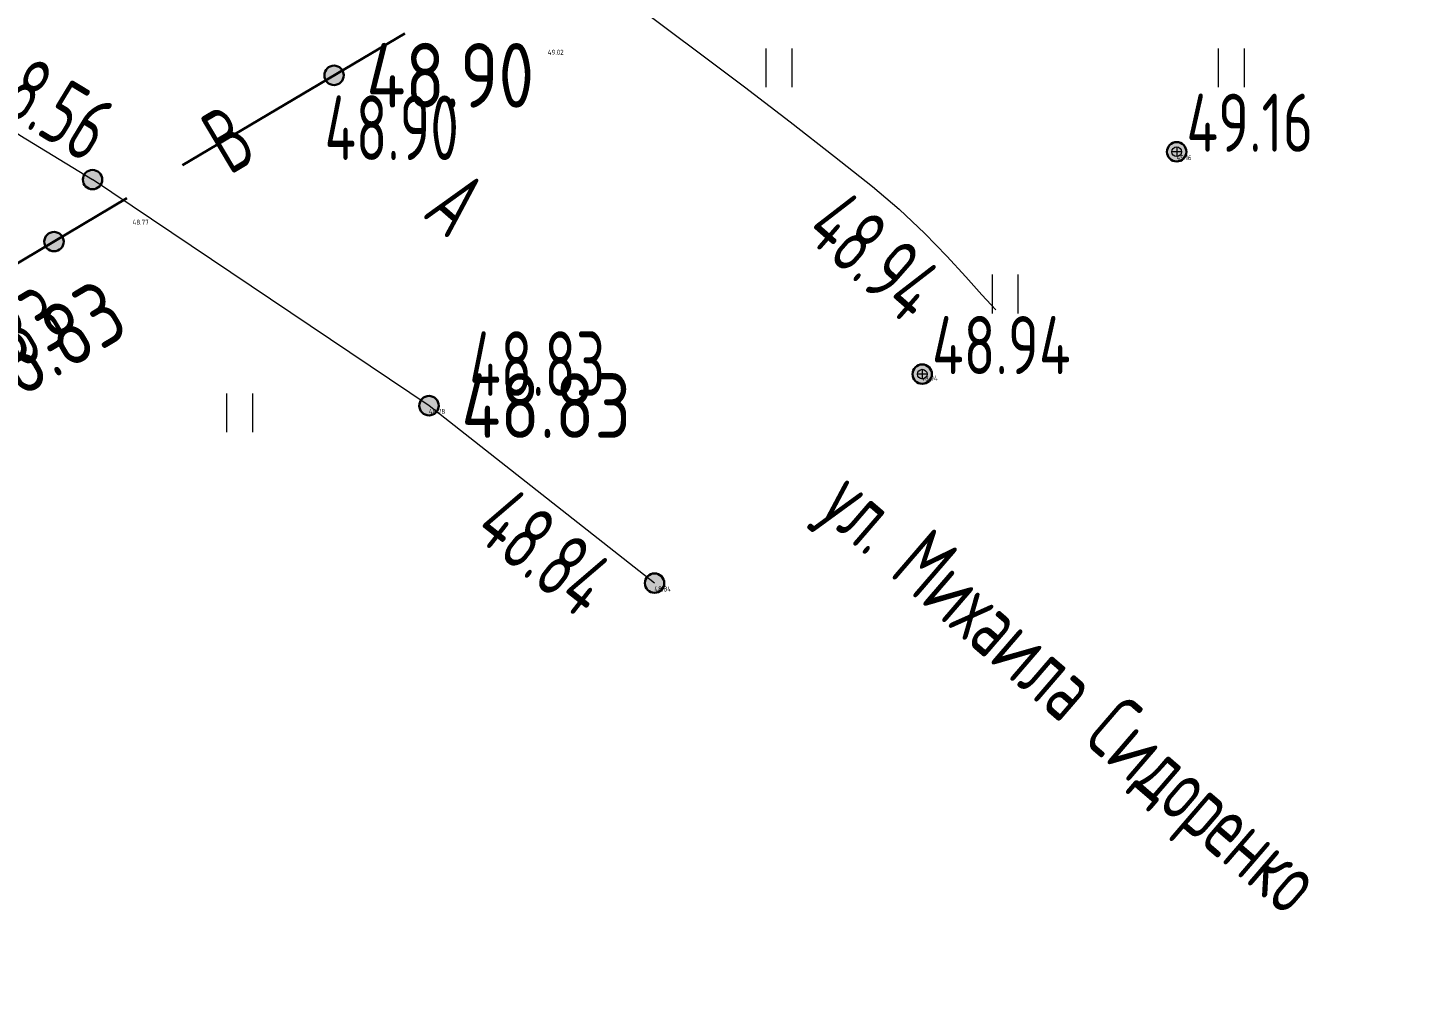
# Model space of a CAD drawing. Extents: x 1098675 to 1099684, y 381052 to 381453.
# Drawn here: x 1099243.87 to 1099265.27, y 381104.39 to 381119.42 of the extents above; entities that cross this region are included whole.
import ezdxf
from ezdxf.enums import TextEntityAlignment as Align

# ---------------------------------------------------------------- set-up
doc = ezdxf.new("R2010")
doc.units = 0
doc.header["$MEASUREMENT"] = 0
doc.linetypes.add('500_122_1_1', pattern=[10, 8, -2])
doc.layers.add('С_ВЫСОТА', color=252, linetype='CONTINUOUS')
doc.layers.add('Съемка', color=253, linetype='CONTINUOUS', lineweight=20)
doc.styles.add('D431', font='GOST2304A.ttf', dxfattribs={"height": 0.8})
doc.styles.add('TOPO_D431', font='GOST2304A.ttf')
doc.styles.add('ГОСТ', font='GOST2304A.ttf', dxfattribs={"height": 2.5})

# ---------------------------------------------------------------- blocks, each defined once
blk = doc.blocks.new('Съемка')
at = {"layer": 'Съемка', "linetype": 'Continuous', "lineweight": -2}
h = blk.add_hatch(color=8, dxfattribs=at)
h.dxf.hatch_style = 1
edge = h.paths.add_edge_path()
edge.add_arc((1099248.61, 381118.686), 0.15, 0, 360)
h = blk.add_hatch(color=8, dxfattribs=at)
h.dxf.hatch_style = 1
edge = h.paths.add_edge_path()
edge.add_arc((1099248.61, 381118.686), 0.15, 0, 360)
h = blk.add_hatch(color=8, dxfattribs=at)
h.dxf.hatch_style = 1
edge = h.paths.add_edge_path()
edge.add_arc((1099261.651, 381117.502), 0.15, 0, 360)
h = blk.add_hatch(color=8, dxfattribs=at)
h.dxf.hatch_style = 1
edge = h.paths.add_edge_path()
edge.add_arc((1099244.872, 381117.071), 0.15, 0, 360)
h = blk.add_hatch(color=8, dxfattribs=at)
h.dxf.hatch_style = 1
edge = h.paths.add_edge_path()
edge.add_arc((1099244.276, 381116.111), 0.15, 0, 360)
h = blk.add_hatch(color=8, dxfattribs=at)
h.dxf.hatch_style = 1
edge = h.paths.add_edge_path()
edge.add_arc((1099244.276, 381116.111), 0.15, 0, 360)
h = blk.add_hatch(color=8, dxfattribs=at)
h.dxf.hatch_style = 1
edge = h.paths.add_edge_path()
edge.add_arc((1099257.713, 381114.059), 0.15, 0, 360)
h = blk.add_hatch(color=8, dxfattribs=at)
h.dxf.hatch_style = 1
edge = h.paths.add_edge_path()
edge.add_arc((1099257.713, 381114.059), 0.15, 0, 360)
h = blk.add_hatch(color=8, dxfattribs=at)
h.dxf.hatch_style = 1
edge = h.paths.add_edge_path()
edge.add_arc((1099250.08, 381113.571), 0.15, 0, 360)
h = blk.add_hatch(color=8, dxfattribs=at)
h.dxf.hatch_style = 1
edge = h.paths.add_edge_path()
edge.add_arc((1099250.08, 381113.571), 0.15, 0, 360)
h = blk.add_hatch(color=8, dxfattribs=at)
h.dxf.hatch_style = 1
edge = h.paths.add_edge_path()
edge.add_arc((1099253.57, 381110.823), 0.15, 0, 360)
h = blk.add_hatch(color=8, dxfattribs=at)
h.dxf.hatch_style = 1
edge = h.paths.add_edge_path()
edge.add_arc((1099253.57, 381110.823), 0.15, 0, 360)
at = {"layer": 'Съемка', "color": 8, "linetype": '500_122_1_1', "lineweight": 40, "ltscale": 0.5, "flags": 128}
blk.add_lwpolyline([(1099173.186, 381073.881), (1099264.655, 381128.217), (1099249.551, 381151.239), (1099313.303, 381191.893)], dxfattribs=at)
at = {"layer": 'Съемка', "color": 8, "ltscale": 0.5, "flags": 128}
blk.add_lwpolyline([(1099253.442, 381119.649), (1099253.772, 381119.403), (1099254.303, 381119.005), (1099254.96, 381118.507), (1099255.669, 381117.964), (1099256.354, 381117.431), (1099256.942, 381116.962), (1099257.358, 381116.611), (1099257.754, 381116.237), (1099258.095, 381115.887), (1099258.387, 381115.568), (1099258.638, 381115.288), (1099258.852, 381115.055)], dxfattribs=at)
at = {"layer": 'Съемка', "color": 8, "linetype": 'Continuous', "ltscale": 0.5}
blk.add_lwpolyline([(1099131.642, 381056.379), (1099145.207, 381064.878), (1099163.832, 381076.541), (1099173.033, 381082.31), (1099187.432, 381091.334), (1099203.339, 381101.205), (1099220.116, 381111.642), (1099221.722, 381112.495), (1099234.298, 381120.473, -0.104791), (1099236.475, 381120.949, -0.047521), (1099238.833, 381120.281, -0.029361), (1099241.436, 381119.128, -0.031396), (1099243.749, 381117.758), (1099244.872, 381117.071)], format="xyb", dxfattribs=at)
at = {"layer": 'Съемка', "color": 8, "linetype": 'Continuous', "lineweight": 20}
for points in [[(1099255.3, 381118.5), (1099255.3, 381119.1)], [(1099255.7, 381118.5), (1099255.7, 381119.1)], [(1099262.3, 381118.5), (1099262.3, 381119.1)], [(1099262.7, 381118.5), (1099262.7, 381119.1)], [(1099258.8, 381115), (1099258.8, 381115.6)], [(1099259.2, 381115), (1099259.2, 381115.6)], [(1099246.953, 381113.159), (1099246.953, 381113.759)], [(1099247.353, 381113.159), (1099247.353, 381113.759)]]:
    blk.add_lwpolyline(points, dxfattribs=at)
at = {"layer": 'Съемка', "color": 8, "linetype": 'Continuous'}
for points in [[(1099261.726, 381117.502), (1099261.576, 381117.502)], [(1099261.726, 381117.502), (1099261.576, 381117.502)], [(1099261.651, 381117.577), (1099261.651, 381117.427)], [(1099261.651, 381117.577), (1099261.651, 381117.427)]]:
    blk.add_lwpolyline(points, dxfattribs=at)
at = {"layer": 'Съемка', "color": 8, "linetype": 'Continuous', "lineweight": 20, "flags": 128}
blk.add_lwpolyline([(1099244.722, 381117.071, 1), (1099245.022, 381117.071, 1)], format="xyb", close=True, dxfattribs=at)
at = {"layer": 'Съемка', "color": 8, "linetype": 'Continuous', "ltscale": 0.5}
blk.add_lwpolyline([(1099253.57, 381110.823), (1099250.08, 381113.571), (1099244.872, 381117.071)], dxfattribs=at)
at = {"layer": 'Съемка', "linetype": 'Continuous'}
for points in [[(1099257.788, 381114.059), (1099257.638, 381114.059)], [(1099257.788, 381114.059), (1099257.638, 381114.059)], [(1099257.713, 381114.134), (1099257.713, 381113.984)], [(1099257.713, 381114.134), (1099257.713, 381113.984)]]:
    blk.add_lwpolyline(points, dxfattribs=at)
at = {"layer": 'Съемка', "color": 8, "linetype": 'Continuous', "lineweight": -2}
for centre in [(1099248.61, 381118.686), (1099248.61, 381118.686), (1099261.651, 381117.502), (1099244.872, 381117.071), (1099244.276, 381116.111), (1099244.276, 381116.111), (1099257.713, 381114.059), (1099257.713, 381114.059), (1099250.08, 381113.571), (1099250.08, 381113.571), (1099253.57, 381110.823), (1099253.57, 381110.823)]:
    blk.add_circle(centre, 0.15, dxfattribs=at)
at = {"layer": 'Съемка', "color": 8, "linetype": 'Continuous'}
blk.add_circle((1099261.651, 381117.502), 0.075, dxfattribs=at)
blk.add_circle((1099261.651, 381117.502), 0.075, dxfattribs=at)
at = {"layer": 'Съемка', "linetype": 'Continuous'}
blk.add_circle((1099257.713, 381114.059), 0.075, dxfattribs=at)
blk.add_circle((1099257.713, 381114.059), 0.075, dxfattribs=at)
at = {"layer": 'Съемка', "color": 8, "linetype": 'Continuous', "lineweight": 15, "ltscale": 0.5, "style": 'ГОСТ', "width": 0.8}
blk.add_text('48.56', height=1, rotation=328.7546, dxfattribs=at).set_placement((1099242.984, 381118.398))
at = {"layer": 'Съемка', "color": 8, "linetype": 'Continuous', "lineweight": 30, "style": 'ГОСТ'}
for s, p in [('48.90', (1099249.11, 381118.186)), ('48.83', (1099250.58, 381113.071))]:
    blk.add_text(s, height=1, dxfattribs=at).set_placement(p)
at = {"layer": 'Съемка', "color": 8, "lineweight": 30, "style": 'ГОСТ', "width": 0.8}
for s, p in [('48.90', (1099248.464, 381117.374)), ('48.83', (1099250.705, 381113.721))]:
    blk.add_text(s, height=1, dxfattribs=at).set_placement(p)
at = {"layer": 'Съемка', "color": 8, "linetype": 'Continuous', "style": 'D431', "width": 0.9}
for s, p in [('49.16', (1099261.801, 381117.502)), ('48.94', (1099257.863, 381114.059)), ('48.94', (1099257.863, 381114.059))]:
    blk.add_text(s, height=0.9, dxfattribs=at).set_placement(p)
at = {"layer": 'Съемка', "color": 8, "style": 'ГОСТ', "width": 0.8}
blk.add_text('В', height=1, rotation=30.7122, dxfattribs=at).set_placement((1099246.967, 381117.699), align=Align.MIDDLE_CENTER)
for s, rotation, p in [('А', 318.8769, (1099250.286, 381116.895)), ('ул. Михаила Сидоренко', 319.2738, (1099256.405, 381112.286))]:
    blk.add_text(s, height=1, rotation=rotation, dxfattribs=at).set_placement(p, align=Align.MIDDLE_LEFT)
for s, rotation, p in [('48.94', 318.8769, (1099255.856, 381116.207)), ('48.84', 321.7822, (1099250.735, 381111.572))]:
    blk.add_text(s, height=1, rotation=rotation, dxfattribs=at).set_placement(p)
at = {"layer": 'Съемка', "color": 8, "lineweight": 30, "style": 'ГОСТ', "width": 0.8}
blk.add_text('48.83', height=1, rotation=30.7122, dxfattribs=at).set_placement((1099242.749, 381113.529))
at = {"layer": 'Съемка', "color": 8, "linetype": 'Continuous', "lineweight": 30, "style": 'ГОСТ'}
blk.add_text('48.83', height=1, rotation=30.7122, dxfattribs=at).set_placement((1099243.227, 381113.365))

msp = doc.modelspace()

# ---------------------------------------------------------------- block references
at = {"layer": 'Съемка', "color": 6, "lineweight": 30}
msp.add_blockref('Съемка', (0, 0), dxfattribs=at)

# ---------------------------------------------------------------- next in the draw order: texts
at = {"layer": 'С_ВЫСОТА', "color": 1, "style": 'TOPO_D431'}
for s, p in [('49.02', (1099251.918, 381119.042)), ('49.02', (1099251.918, 381119.042)), ('49.16', (1099261.648, 381117.412)), ('49.16', (1099261.648, 381117.412)), ('48.77', (1099245.492, 381116.411)), ('48.77', (1099245.492, 381116.411)), ('48.94', (1099257.697, 381113.996)), ('48.94', (1099257.697, 381113.996)), ('48.78', (1099250.077, 381113.481)), ('48.78', (1099250.077, 381113.481)), ('48.84', (1099253.567, 381110.733)), ('48.84', (1099253.567, 381110.733))]:
    msp.add_text(s, height=0.08, dxfattribs=at).set_placement(p, align=Align.MIDDLE_LEFT)

doc.saveas('drawing.dxf')
